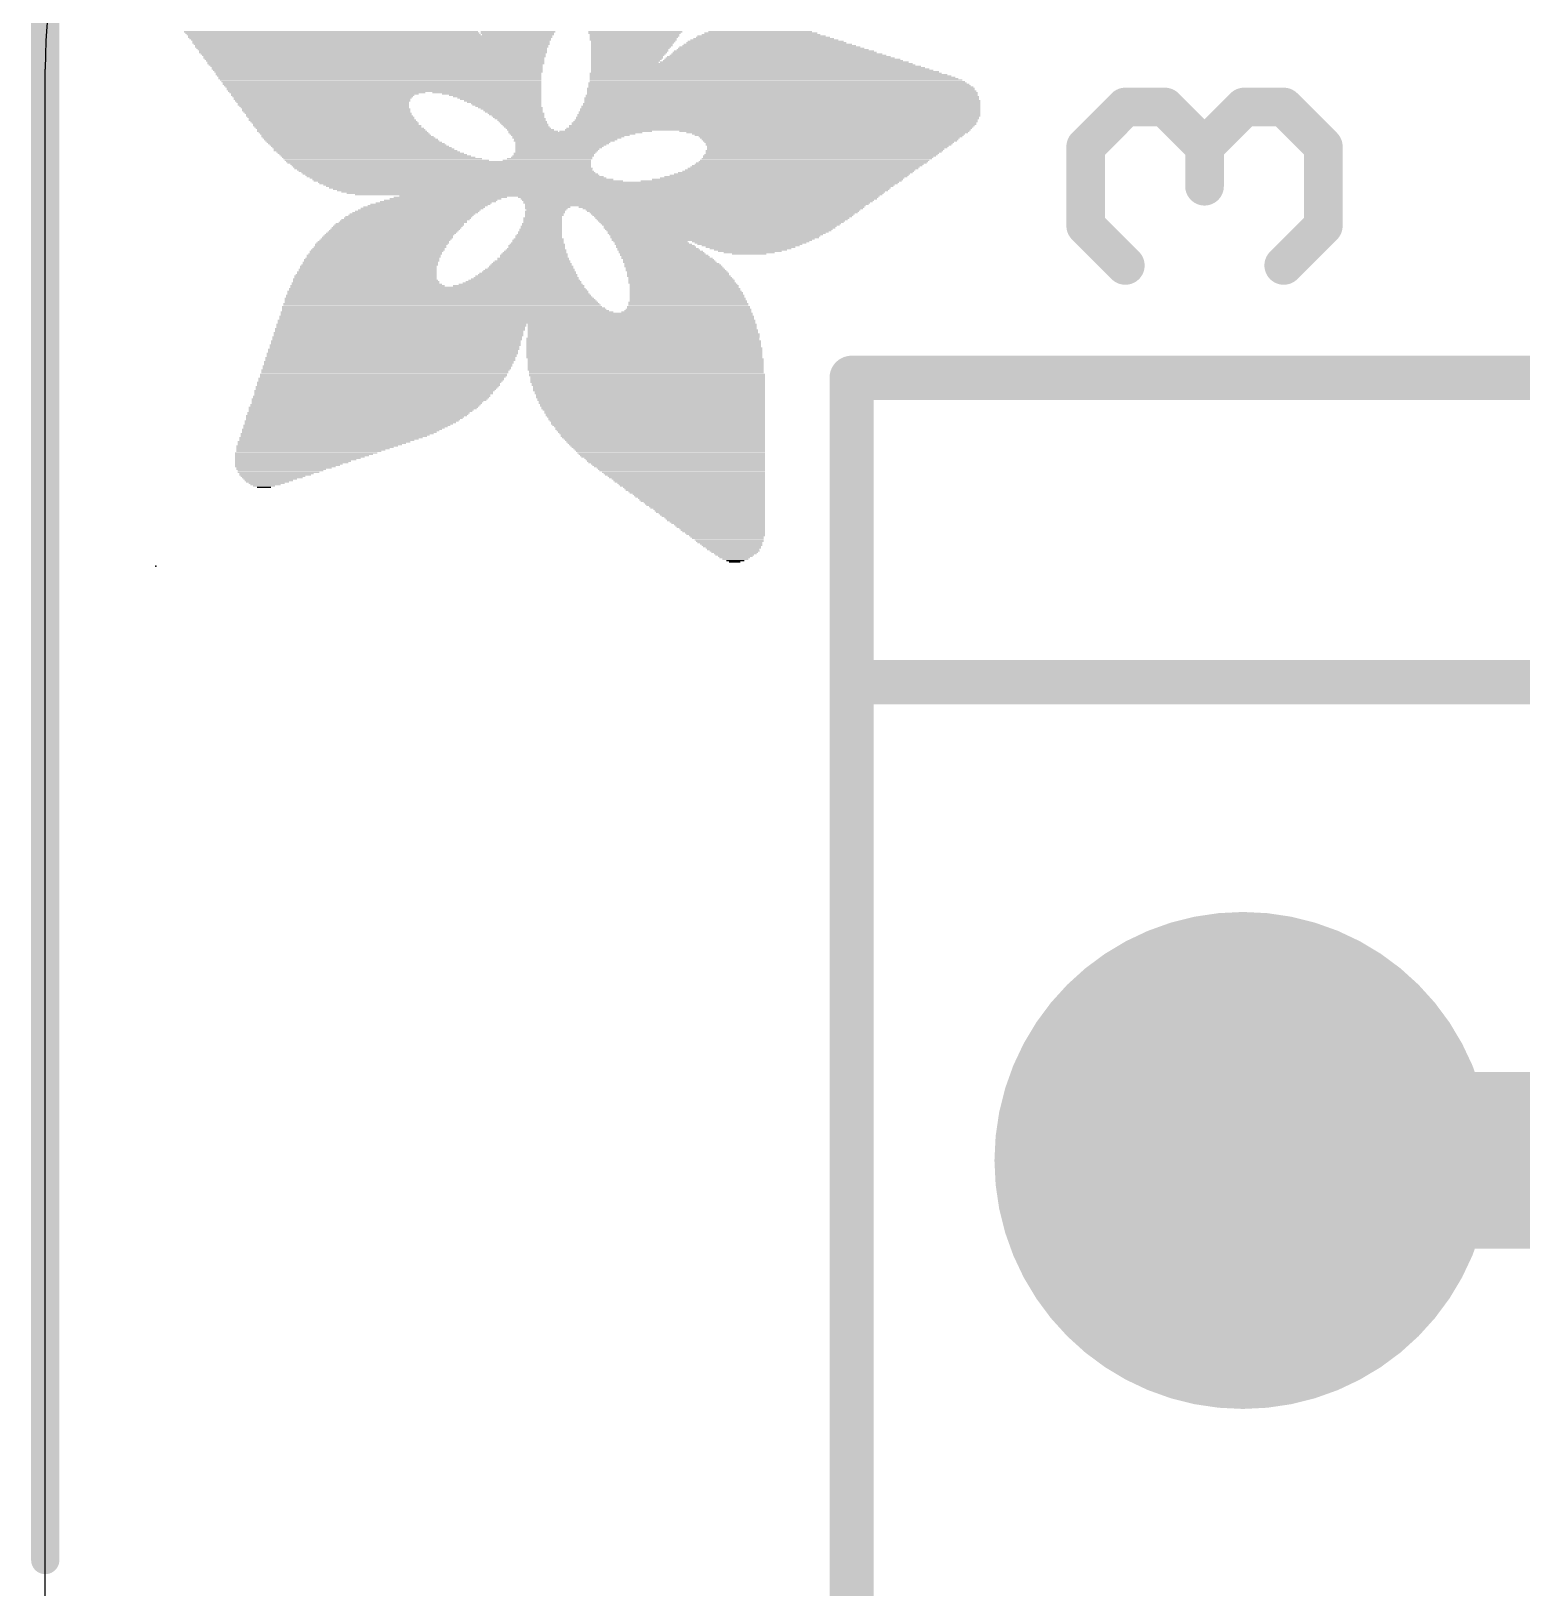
# Model space of a CAD drawing. Extents: x -40.9 to 40.6, y -25.5 to 30.2.
# Drawn here: x -31.82 to -24.96, y 15.87 to 23.03 of the extents above; entities that cross this region are included whole.
import ezdxf

# ---------------------------------------------------------------- set-up
doc = ezdxf.new("R2010")
doc.units = 0
for name, color, linetype in [('1', 12, 'CONTINUOUS'), ('17', 110, 'CONTINUOUS'), ('20', 53, 'CONTINUOUS'), ('21', 40, 'CONTINUOUS'), ('23', 53, 'CONTINUOUS'), ('29', 253, 'CONTINUOUS'), ('30', 253, 'CONTINUOUS'), ('47', 253, 'CONTINUOUS')]:
    doc.layers.add(name, color=color, linetype=linetype)

# ---------------------------------------------------------------- blocks, each defined once
blk = doc.blocks.new('RECT')
blk.add_solid([(-0.5, -0.5), (0.5, -0.5), (-0.5, 0.5), (0.5, 0.5)])
blk = doc.blocks.new('ROUNDP')
at = {"const_width": 0.5}
blk.add_lwpolyline([(0, -0.25, 1), (0, 0.25, 1), (0, -0.25)], format="xyb", dxfattribs=at)

msp = doc.modelspace()

# ---------------------------------------------------------------- linework, layer by layer
at = {"layer": '1', "const_width": 0.8128}
msp.add_lwpolyline([(-26.24, 17.84), (-22.74, 17.84)], dxfattribs=at)
at = {"layer": '1', "const_width": 0.4064}
msp.add_lwpolyline([(-26.24, 18.0432, 1), (-26.24, 17.6368)], format="xyb", dxfattribs=at)
at = {"layer": '20'}
msp.add_line((-31.75, -22.86), (-31.75, 22.86), dxfattribs=at)
msp.add_arc((-29.21, 22.86), 2.54, 90, 180, dxfattribs=at)
at = {"layer": '21'}
for points, const_width in [([(-26.963, 22.5034), (-26.7808, 22.6856)], 0.1778), ([(-26.7808, 22.6856), (-26.5987, 22.6856)], 0.1778), ([(-26.5987, 22.6856), (-26.4165, 22.5034)], 0.1778), ([(-26.4165, 22.5034), (-26.2343, 22.6856)], 0.1778), ([(-26.2343, 22.6856), (-26.0521, 22.6856)], 0.1778), ([(-26.0521, 22.6856), (-25.8699, 22.5034)], 0.1778), ([(-26.963, 22.139), (-26.963, 22.5034)], 0.1778), ([(-26.4165, 22.5034), (-26.4165, 22.3212)], 0.1778), ([(-25.8699, 22.5034), (-25.8699, 22.139)], 0.1778), ([(-26.7808, 21.9568), (-26.963, 22.139)], 0.1778), ([(-25.8699, 22.139), (-26.0521, 21.9568)], 0.1778), ([(-21.04, 21.44), (-28.04, 21.44)], 0.2032), ([(-28.04, 21.44), (-28.04, 20.04)], 0.2032), ([(-28.04, 20.04), (-28.04, 14.44)], 0.2032), ([(-21.04, 20.04), (-28.04, 20.04)], 0.2032)]:
    msp.add_lwpolyline(points, dxfattribs=dict(at, const_width=const_width))
for points, const_width in [([(-26.7808, 22.73, 1), (-26.7808, 22.6411)], 0.0889), ([(-26.7494, 22.6541, 1), (-26.8123, 22.717)], 0.0889), ([(-26.5672, 22.717, 1), (-26.6301, 22.6541)], 0.0889), ([(-26.5987, 22.6411, 1), (-26.5987, 22.73)], 0.0889), ([(-26.2343, 22.73, 1), (-26.2343, 22.6411)], 0.0889), ([(-26.2028, 22.6541, 1), (-26.2657, 22.717)], 0.0889), ([(-26.0207, 22.717, 1), (-26.0835, 22.6541)], 0.0889), ([(-26.0521, 22.6411, 1), (-26.0521, 22.73)], 0.0889), ([(-26.9186, 22.5034, 1), (-27.0075, 22.5034)], 0.0889), ([(-26.9945, 22.5348, 1), (-26.9316, 22.4719)], 0.0889), ([(-26.4479, 22.5348, 1), (-26.385, 22.4719)], 0.0889), ([(-26.372, 22.5034, 1), (-26.4609, 22.5034)], 0.0889), ([(-26.4479, 22.4719, 1), (-26.385, 22.5348)], 0.0889), ([(-25.8255, 22.5034, 1), (-25.9144, 22.5034)], 0.0889), ([(-25.9013, 22.4719, 1), (-25.8385, 22.5348)], 0.0889), ([(-26.4609, 22.3212, 1), (-26.372, 22.3212)], 0.0889), ([(-26.9316, 22.1704, 1), (-26.9945, 22.1076)], 0.0889), ([(-25.8385, 22.1076, 1), (-25.9013, 22.1704)], 0.0889), ([(-27.0075, 22.139, 1), (-26.9186, 22.139)], 0.0889), ([(-25.9144, 22.139, 1), (-25.8255, 22.139)], 0.0889), ([(-26.8123, 21.9254, 1), (-26.7494, 21.9882)], 0.0889), ([(-26.0835, 21.9882, 1), (-26.0207, 21.9254)], 0.0889), ([(-28.04, 21.4908, 1), (-28.04, 21.3892)], 0.1016), ([(-27.9892, 21.44, 1), (-28.0908, 21.44)], 0.1016), ([(-27.9892, 20.04, 1), (-28.0908, 20.04)], 0.1016), ([(-28.04, 20.0908, 1), (-28.04, 19.9892)], 0.1016), ([(-28.0908, 20.04, 1), (-27.9892, 20.04)], 0.1016)]:
    msp.add_lwpolyline(points, format="xyb", dxfattribs=dict(at, const_width=const_width))
at = {"layer": '23'}
msp.add_point((-31.242, 20.574), dxfattribs=at)
at = {"layer": '47', "const_width": 0.13}
msp.add_lwpolyline([(-31.75, 16.002), (-31.75, 30.144)], dxfattribs=at)
at = {"layer": '47', "const_width": 0.065}
msp.add_lwpolyline([(-31.7825, 16.002, 1), (-31.7175, 16.002)], format="xyb", dxfattribs=at)

# ---------------------------------------------------------------- block references
at = {"layer": '17', "xscale": 2.1844, "yscale": 2.1844, "rotation": 180}
msp.add_blockref('ROUNDP', (-26.24, 17.84), dxfattribs=at)
msp.add_blockref('ROUNDP', (-26.24, 17.84), dxfattribs=at)
at = {"layer": '21'}
for p, xscale, yscale in [((-30.4356, 23.0314), 1.3525, 0.0063), ((-30.4292, 23.0251), 1.3526, 0.0064), ((-30.4229, 23.0188), 1.3525, 0.0063), ((-30.2546, 23.0124), 1.6764, 0.0064), ((-30.2546, 23.0061), 1.6764, 0.0063), ((-30.2546, 22.9997), 1.6637, 0.0064), ((-30.2514, 22.9933), 1.6574, 0.0063), ((-30.2514, 22.987), 1.6446, 0.0064), ((-29.5752, 23.0314), 0.3429, 0.0063), ((-29.5783, 23.0251), 0.3366, 0.0064), ((-29.5751, 23.0188), 0.3302, 0.0063), ((-29.0354, 23.0314), 0.4318, 0.0063), ((-29.0386, 23.0251), 0.4255, 0.0064), ((-29.0386, 23.0188), 0.4127, 0.0063), ((-29.0386, 23.0124), 0.4127, 0.0064), ((-29.0417, 23.0061), 0.4064, 0.0063), ((-29.0449, 22.9997), 0.4, 0.0064), ((-29.0449, 22.9933), 0.4, 0.0063), ((-29.0449, 22.987), 0.3874, 0.0064), ((-28.4353, 22.987), 0.7176, 0.0064), ((-28.4417, 22.9933), 0.6795, 0.0063), ((-28.4449, 22.9997), 0.6477, 0.0064), ((-28.448, 23.0061), 0.616, 0.0063), ((-28.4544, 23.0124), 0.5905, 0.0064), ((-28.4576, 23.0188), 0.5461, 0.0063), ((-28.4576, 23.0251), 0.5207, 0.0064), ((-28.4607, 23.0314), 0.4762, 0.0063), ((-30.2514, 22.9807), 1.6446, 0.0063), ((-30.2483, 22.9743), 1.6383, 0.0064), ((-30.2482, 22.968), 1.6256, 0.0063), ((-30.2482, 22.9616), 1.6256, 0.0064), ((-30.2483, 22.9552), 1.6129, 0.0063), ((-30.2451, 22.9489), 1.6065, 0.0064), ((-30.2419, 22.9426), 1.6002, 0.0063), ((-30.2419, 22.9362), 1.6002, 0.0064), ((-30.2419, 22.9299), 1.5875, 0.0063), ((-30.2387, 22.9235), 1.5812, 0.0064), ((-30.2355, 22.9171), 1.5748, 0.0063), ((-30.2387, 22.9108), 1.5684, 0.0064), ((-29.0481, 22.9807), 0.381, 0.0063), ((-29.0513, 22.9743), 0.3747, 0.0064), ((-29.0513, 22.968), 0.3747, 0.0063), ((-29.0545, 22.9616), 0.3683, 0.0064), ((-29.0576, 22.9552), 0.362, 0.0063), ((-29.0608, 22.9489), 0.3556, 0.0064), ((-29.0608, 22.9426), 0.3556, 0.0063), ((-29.064, 22.9362), 0.3493, 0.0064), ((-29.0672, 22.9299), 0.3429, 0.0063), ((-29.0703, 22.9235), 0.3366, 0.0064), ((-29.0735, 22.9171), 0.3302, 0.0063), ((-29.0735, 22.9108), 0.3302, 0.0064), ((-28.3687, 22.9108), 1.0541, 0.0064), ((-28.375, 22.9171), 1.0287, 0.0063), ((-28.3782, 22.9235), 0.9969, 0.0064), ((-28.3845, 22.9299), 0.9716, 0.0063), ((-28.394, 22.9362), 0.9398, 0.0064), ((-28.3972, 22.9426), 0.9208, 0.0063), ((-28.4036, 22.9489), 0.8827, 0.0064), ((-28.4099, 22.9552), 0.8572, 0.0063), ((-28.4163, 22.9616), 0.8319, 0.0064), ((-28.4195, 22.968), 0.8001, 0.0063), ((-28.4258, 22.9743), 0.7747, 0.0064), ((-28.4321, 22.9807), 0.7366, 0.0063), ((-30.2355, 22.9045), 1.5621, 0.0063), ((-30.2324, 22.8981), 1.5557, 0.0064), ((-30.2292, 22.8918), 1.5494, 0.0063), ((-30.2292, 22.8854), 1.5494, 0.0064), ((-30.2292, 22.879), 1.5367, 0.0063), ((-30.226, 22.8727), 1.5304, 0.0064), ((-30.2228, 22.8664), 1.524, 0.0063), ((-30.2228, 22.86), 1.524, 0.0064), ((-30.2197, 22.8537), 1.5177, 0.0063), ((-30.2165, 22.8473), 1.5113, 0.0064), ((-30.2165, 22.8409), 1.4986, 0.0063), ((-28.4353, 22.8409), 1.6192, 0.0063), ((-28.4703, 22.8664), 1.5367, 0.0063), ((-29.0767, 22.9045), 0.3239, 0.0063), ((-29.0799, 22.8981), 0.3175, 0.0064), ((-29.083, 22.8918), 0.3112, 0.0063), ((-28.4988, 22.8854), 1.4796, 0.0064), ((-28.4925, 22.879), 1.4923, 0.0063), ((-28.4798, 22.8727), 1.5177, 0.0064), ((-28.4607, 22.86), 1.5558, 0.0064), ((-28.4512, 22.8537), 1.5748, 0.0063), ((-28.4385, 22.8473), 1.6002, 0.0064), ((-28.3496, 22.8918), 1.143, 0.0063), ((-28.3559, 22.8981), 1.1049, 0.0064), ((-28.3591, 22.9045), 1.0858, 0.0063), ((-30.2165, 22.8346), 1.4986, 0.0064), ((-30.2133, 22.8283), 1.4922, 0.0063), ((-30.2102, 22.8219), 1.4859, 0.0064), ((-30.2102, 22.8156), 1.4859, 0.0063), ((-30.207, 22.8092), 1.4795, 0.0064), ((-30.2038, 22.8028), 1.4732, 0.0063), ((-30.2006, 22.7965), 1.4668, 0.0064), ((-30.2006, 22.7902), 1.4668, 0.0063), ((-30.1974, 22.7838), 1.4605, 0.0064), ((-30.1943, 22.7775), 1.4541, 0.0063), ((-30.1911, 22.7711), 1.4478, 0.0064), ((-28.3655, 22.7711), 1.7843, 0.0064), ((-28.3655, 22.7775), 1.7717, 0.0063), ((-28.3814, 22.7965), 1.7399, 0.0064), ((-28.375, 22.7902), 1.7526, 0.0063), ((-28.3718, 22.7838), 1.759, 0.0064), ((-28.4226, 22.8346), 1.6446, 0.0064), ((-28.4131, 22.8283), 1.6637, 0.0063), ((-28.4036, 22.8219), 1.6827, 0.0064), ((-28.3972, 22.8156), 1.6954, 0.0063), ((-28.3877, 22.8092), 1.7145, 0.0064), ((-28.3813, 22.8028), 1.7272, 0.0063), ((-30.1911, 22.7647), 1.4478, 0.0063), ((-30.1879, 22.7584), 1.4414, 0.0064), ((-30.4515, 22.7521), 0.9017, 0.0063), ((-30.4641, 22.7457), 0.8636, 0.0064), ((-30.4737, 22.7394), 0.8445, 0.0063), ((-30.4737, 22.733), 0.8319, 0.0064), ((-30.4737, 22.7266), 0.8191, 0.0063), ((-30.4768, 22.7203), 0.8128, 0.0064), ((-30.4737, 22.714), 0.8065, 0.0063), ((-30.4737, 22.7076), 0.7937, 0.0064), ((-30.4705, 22.7013), 0.7874, 0.0063), ((-29.718, 22.7521), 0.5016, 0.0063), ((-29.6958, 22.7457), 0.4572, 0.0064), ((-29.6799, 22.7394), 0.4254, 0.0063), ((-29.6704, 22.733), 0.4064, 0.0064), ((-29.6608, 22.7266), 0.3873, 0.0063), ((-29.6545, 22.7203), 0.3746, 0.0064), ((-29.645, 22.714), 0.3556, 0.0063), ((-29.6387, 22.7076), 0.3429, 0.0064), ((-29.6291, 22.7013), 0.3238, 0.0063), ((-28.3623, 22.7013), 1.8288, 0.0063), ((-28.3623, 22.7266), 1.8161, 0.0063), ((-28.3623, 22.7203), 1.8161, 0.0064), ((-28.3591, 22.714), 1.8224, 0.0063), ((-28.3591, 22.7076), 1.8224, 0.0064), ((-28.3623, 22.7394), 1.8034, 0.0063), ((-28.3591, 22.733), 1.8098, 0.0064), ((-28.3655, 22.7647), 1.7843, 0.0063), ((-28.3623, 22.7584), 1.7907, 0.0064), ((-28.3591, 22.7521), 1.797, 0.0063), ((-28.3591, 22.7457), 1.797, 0.0064), ((-30.4705, 22.6949), 0.7874, 0.0064), ((-30.4673, 22.6885), 0.781, 0.0063), ((-30.4642, 22.6822), 0.7747, 0.0064), ((-30.4578, 22.6759), 0.7747, 0.0063), ((-30.4578, 22.6695), 0.7747, 0.0064), ((-30.4546, 22.6632), 0.7684, 0.0063), ((-30.4483, 22.6568), 0.7683, 0.0064), ((-30.4451, 22.6505), 0.762, 0.0063), ((-30.4419, 22.6441), 0.7684, 0.0064), ((-30.4356, 22.6378), 0.7683, 0.0063), ((-30.4324, 22.6314), 0.762, 0.0064), ((-30.4292, 22.6251), 0.7684, 0.0063), ((-29.626, 22.6949), 0.3175, 0.0064), ((-29.6196, 22.6885), 0.3048, 0.0063), ((-29.6101, 22.6822), 0.2985, 0.0064), ((-29.6037, 22.6759), 0.2858, 0.0063), ((-29.5974, 22.6695), 0.2731, 0.0064), ((-29.5942, 22.6632), 0.2667, 0.0063), ((-29.5846, 22.6568), 0.2603, 0.0064), ((-29.5815, 22.6505), 0.254, 0.0063), ((-29.5752, 22.6441), 0.2413, 0.0064), ((-29.572, 22.6378), 0.2349, 0.0063), ((-29.5656, 22.6314), 0.235, 0.0064), ((-29.5593, 22.6251), 0.2223, 0.0063), ((-28.3877, 22.6251), 1.8542, 0.0063), ((-28.3813, 22.6378), 1.8542, 0.0063), ((-28.3813, 22.6314), 1.8542, 0.0064), ((-28.375, 22.6505), 1.8542, 0.0063), ((-28.375, 22.6441), 1.8542, 0.0064), ((-28.3718, 22.6632), 1.8478, 0.0063), ((-28.3718, 22.6568), 1.8478, 0.0064), ((-28.3687, 22.6759), 1.8415, 0.0063), ((-28.3687, 22.6695), 1.8415, 0.0064), ((-28.3655, 22.6885), 1.8351, 0.0063), ((-28.3655, 22.6822), 1.8351, 0.0064), ((-28.3623, 22.6949), 1.8288, 0.0064), ((-30.4229, 22.6187), 0.7683, 0.0064), ((-30.4165, 22.6124), 0.7684, 0.0063), ((-30.407, 22.5997), 0.7747, 0.0063), ((-30.4133, 22.606), 0.762, 0.0064), ((-30.4038, 22.5933), 0.7684, 0.0064), ((-30.3943, 22.587), 0.7747, 0.0063), ((-30.388, 22.5806), 0.7747, 0.0064), ((-30.3848, 22.5743), 0.7811, 0.0063), ((-30.3784, 22.5679), 0.781, 0.0064), ((-30.3721, 22.5616), 0.7811, 0.0063), ((-30.3657, 22.5552), 0.781, 0.0064), ((-29.5529, 22.6187), 0.2222, 0.0064), ((-29.5498, 22.6124), 0.2159, 0.0063), ((-29.5434, 22.606), 0.2159, 0.0064), ((-29.5402, 22.5997), 0.2096, 0.0063), ((-29.5339, 22.5933), 0.2095, 0.0064), ((-29.5275, 22.587), 0.2096, 0.0063), ((-29.518, 22.5806), 0.2159, 0.0064), ((-29.5053, 22.5743), 0.2286, 0.0063), ((-29.3116, 22.5679), 0.616, 0.0064), ((-29.3243, 22.5616), 0.5778, 0.0063), ((-29.3339, 22.5552), 0.5461, 0.0064), ((-29.1719, 22.5743), 0.4254, 0.0063), ((-28.4258, 22.5806), 1.8669, 0.0064), ((-28.4195, 22.587), 1.8669, 0.0063), ((-28.4068, 22.5997), 1.8669, 0.0063), ((-28.4099, 22.5933), 1.8606, 0.0064), ((-28.3972, 22.6124), 1.8606, 0.0063), ((-28.3972, 22.606), 1.8606, 0.0064), ((-28.3909, 22.6187), 1.8605, 0.0064), ((-28.1654, 22.5743), 1.3335, 0.0063), ((-28.1527, 22.5679), 1.2954, 0.0064), ((-28.1464, 22.5616), 1.2573, 0.0063), ((-28.1432, 22.5552), 1.2382, 0.0064), ((-30.3594, 22.5489), 0.7937, 0.0063), ((-30.353, 22.5425), 0.7938, 0.0064), ((-30.3435, 22.5362), 0.8001, 0.0063), ((-30.3372, 22.5298), 0.8001, 0.0064), ((-30.3276, 22.5235), 0.8064, 0.0063), ((-30.3181, 22.5171), 0.8128, 0.0064), ((-30.3117, 22.5108), 0.8128, 0.0063), ((-30.3022, 22.5044), 0.8192, 0.0064), ((-30.2927, 22.4981), 0.8255, 0.0063), ((-30.2832, 22.4917), 0.8319, 0.0064), ((-30.2768, 22.4854), 0.8446, 0.0063), ((-29.3434, 22.5489), 0.5143, 0.0063), ((-29.3497, 22.5425), 0.5016, 0.0064), ((-29.356, 22.5362), 0.4763, 0.0063), ((-29.3624, 22.5298), 0.4636, 0.0064), ((-29.3688, 22.5235), 0.4381, 0.0063), ((-29.3719, 22.5171), 0.4318, 0.0064), ((-29.3783, 22.5108), 0.4191, 0.0063), ((-29.3846, 22.5044), 0.4064, 0.0064), ((-29.3878, 22.4981), 0.4, 0.0063), ((-29.3941, 22.4917), 0.3873, 0.0064), ((-29.3973, 22.4854), 0.381, 0.0063), ((-28.1369, 22.5489), 1.2129, 0.0063), ((-28.14, 22.5425), 1.1938, 0.0064), ((-28.1401, 22.5362), 1.1811, 0.0063), ((-28.14, 22.5298), 1.1684, 0.0064), ((-28.1432, 22.5235), 1.1494, 0.0063), ((-28.1432, 22.5171), 1.1366, 0.0064), ((-28.1464, 22.5108), 1.1303, 0.0063), ((-28.1654, 22.4854), 1.0922, 0.0063), ((-28.1496, 22.5044), 1.1113, 0.0064), ((-28.1528, 22.4981), 1.1049, 0.0063), ((-28.1591, 22.4917), 1.0922, 0.0064), ((-30.2641, 22.479), 0.8446, 0.0064), ((-30.2514, 22.4727), 0.8572, 0.0063), ((-30.2419, 22.4663), 0.8636, 0.0064), ((-30.2292, 22.46), 0.8763, 0.0063), ((-30.2165, 22.4536), 0.889, 0.0064), ((-30.1974, 22.4473), 0.9144, 0.0063), ((-30.1784, 22.4409), 0.9398, 0.0064), ((-29.9403, 22.4346), 1.4033, 0.0063), ((-29.9371, 22.4282), 1.397, 0.0064), ((-29.9307, 22.4219), 1.3843, 0.0063), ((-29.9276, 22.4155), 1.3779, 0.0064), ((-29.4418, 22.4409), 0.4064, 0.0064), ((-29.4291, 22.4473), 0.3937, 0.0063), ((-29.4196, 22.4536), 0.3747, 0.0064), ((-29.4132, 22.46), 0.3746, 0.0063), ((-29.4069, 22.4727), 0.3747, 0.0063), ((-29.4101, 22.4663), 0.3683, 0.0064), ((-29.4005, 22.479), 0.3746, 0.0064), ((-28.2448, 22.4155), 1.0604, 0.0064), ((-28.2353, 22.4219), 1.0541, 0.0063), ((-28.2258, 22.4282), 1.0605, 0.0064), ((-28.2163, 22.4346), 1.0541, 0.0063), ((-28.2099, 22.4409), 1.0541, 0.0064), ((-28.2004, 22.4473), 1.0605, 0.0063), ((-28.1877, 22.46), 1.0731, 0.0063), ((-28.194, 22.4536), 1.0604, 0.0064), ((-28.1813, 22.4663), 1.0732, 0.0064), ((-28.1686, 22.479), 1.0858, 0.0064), ((-28.175, 22.4727), 1.0731, 0.0063), ((-29.9244, 22.4092), 1.3716, 0.0063), ((-29.918, 22.4028), 1.3716, 0.0064), ((-29.9117, 22.3965), 1.3589, 0.0063), ((-29.9054, 22.3901), 1.3589, 0.0064), ((-29.8958, 22.3838), 1.3526, 0.0063), ((-29.8863, 22.3774), 1.3589, 0.0064), ((-29.8768, 22.3711), 1.3525, 0.0063), ((-29.8641, 22.3647), 1.3653, 0.0064), ((-29.8514, 22.3584), 1.3653, 0.0063), ((-29.8292, 22.352), 1.3843, 0.0064), ((-29.8037, 22.3457), 1.4224, 0.0063), ((-29.1592, 22.3393), 2.6734, 0.0064), ((-28.4099, 22.3457), 1.2002, 0.0063), ((-28.3814, 22.352), 1.1557, 0.0064), ((-28.3591, 22.3584), 1.124, 0.0063), ((-28.3432, 22.3647), 1.1176, 0.0064), ((-28.3274, 22.3711), 1.0985, 0.0063), ((-28.3147, 22.3774), 1.0859, 0.0064), ((-28.2988, 22.3838), 1.0795, 0.0063), ((-28.2861, 22.3901), 1.0668, 0.0064), ((-28.2766, 22.3965), 1.0605, 0.0063), ((-28.2639, 22.4028), 1.0605, 0.0064), ((-28.2544, 22.4092), 1.0541, 0.0063), ((-29.1592, 22.333), 2.6606, 0.0063), ((-29.1561, 22.3266), 2.6289, 0.0064), ((-29.1529, 22.3203), 2.6099, 0.0063), ((-29.1529, 22.3139), 2.5845, 0.0064), ((-29.1465, 22.3076), 2.559, 0.0063), ((-29.1402, 22.3012), 2.5337, 0.0064), ((-29.137, 22.2949), 2.5019, 0.0063), ((-29.1275, 22.2885), 2.4701, 0.0064), ((-29.1116, 22.2822), 2.4257, 0.0063), ((-29.8863, 22.2695), 0.5207, 0.0063), ((-29.0163, 22.2758), 2.2098, 0.0064), ((-28.7465, 22.2695), 1.6573, 0.0063), ((-30.0482, 22.1996), 0.5778, 0.0064), ((-30.0387, 22.206), 0.5715, 0.0063), ((-30.0292, 22.2123), 0.5651, 0.0064), ((-30.0165, 22.2187), 0.5651, 0.0063), ((-30.0069, 22.225), 0.5588, 0.0064), ((-29.9911, 22.2314), 0.5525, 0.0063), ((-29.9784, 22.2377), 0.5525, 0.0064), ((-29.9625, 22.2441), 0.5334, 0.0063), ((-29.9434, 22.2504), 0.5334, 0.0064), ((-29.9307, 22.2568), 0.5207, 0.0063), ((-29.9085, 22.2631), 0.5144, 0.0064), ((-28.7432, 22.2631), 1.6383, 0.0064), ((-28.7465, 22.2568), 1.6193, 0.0063), ((-28.7465, 22.2504), 1.6065, 0.0064), ((-28.7528, 22.2441), 1.5938, 0.0063), ((-28.7528, 22.2377), 1.5812, 0.0064), ((-28.7592, 22.2314), 1.5685, 0.0063), ((-29.4386, 22.225), 0.2096, 0.0064), ((-29.445, 22.2187), 0.1969, 0.0063), ((-29.4513, 22.206), 0.1842, 0.0063), ((-29.4513, 22.1996), 0.1842, 0.0064), ((-29.445, 22.2123), 0.1841, 0.0064), ((-28.6385, 22.225), 1.3144, 0.0064), ((-28.6322, 22.2187), 1.2891, 0.0063), ((-28.6322, 22.2123), 1.2637, 0.0064), ((-28.6322, 22.206), 1.2509, 0.0063), ((-28.6289, 22.1996), 1.2319, 0.0064), ((-30.1403, 22.1234), 0.5969, 0.0064), ((-30.134, 22.1298), 0.5969, 0.0063), ((-30.1276, 22.1361), 0.5969, 0.0064), ((-30.1212, 22.1425), 0.5969, 0.0063), ((-30.1181, 22.1488), 0.5905, 0.0064), ((-30.1054, 22.1552), 0.5905, 0.0063), ((-30.1022, 22.1615), 0.5842, 0.0064), ((-30.0927, 22.1679), 0.5905, 0.0063), ((-30.0831, 22.1742), 0.5842, 0.0064), ((-30.0768, 22.1806), 0.5842, 0.0063), ((-30.0673, 22.1869), 0.5779, 0.0064), ((-30.0609, 22.1933), 0.5778, 0.0063), ((-29.4703, 22.1234), 0.1969, 0.0064), ((-29.4672, 22.1361), 0.1905, 0.0064), ((-29.4672, 22.1298), 0.1905, 0.0063), ((-29.464, 22.1488), 0.1842, 0.0064), ((-29.464, 22.1425), 0.1842, 0.0063), ((-29.4608, 22.1742), 0.1778, 0.0064), ((-29.4608, 22.1679), 0.1778, 0.0063), ((-29.4608, 22.1615), 0.1778, 0.0064), ((-29.4608, 22.1552), 0.1778, 0.0063), ((-29.4545, 22.1933), 0.1778, 0.0063), ((-29.4545, 22.1869), 0.1778, 0.0064), ((-29.4577, 22.1806), 0.1715, 0.0063), ((-28.6322, 22.1933), 1.2129, 0.0063), ((-28.6322, 22.1869), 1.2001, 0.0064), ((-28.6322, 22.1806), 1.1875, 0.0063), ((-28.6353, 22.1742), 1.1684, 0.0064), ((-28.6354, 22.1679), 1.1557, 0.0063), ((-28.6385, 22.1615), 1.1366, 0.0064), ((-28.6385, 22.1552), 1.124, 0.0063), ((-28.6417, 22.1488), 1.1049, 0.0064), ((-28.6417, 22.1425), 1.0922, 0.0063), ((-28.6449, 22.1361), 1.0731, 0.0064), ((-28.648, 22.1298), 1.0668, 0.0063), ((-28.6512, 22.1234), 1.0478, 0.0064), ((-30.2038, 22.0536), 0.6096, 0.0063), ((-30.1974, 22.0599), 0.6096, 0.0064), ((-30.1943, 22.0663), 0.6033, 0.0063), ((-30.1879, 22.0726), 0.6032, 0.0064), ((-30.1816, 22.079), 0.6033, 0.0063), ((-30.1752, 22.0853), 0.6032, 0.0064), ((-30.1721, 22.0917), 0.5969, 0.0063), ((-30.1657, 22.098), 0.5969, 0.0064), ((-30.1593, 22.1044), 0.5969, 0.0063), ((-30.153, 22.1107), 0.5969, 0.0064), ((-30.1467, 22.1171), 0.5969, 0.0063), ((-29.4862, 22.0536), 0.254, 0.0063), ((-29.4863, 22.0599), 0.2413, 0.0064), ((-29.4831, 22.0726), 0.2349, 0.0064), ((-29.4831, 22.0663), 0.2349, 0.0063), ((-29.4799, 22.079), 0.2286, 0.0063), ((-29.4799, 22.0917), 0.2159, 0.0063), ((-29.4799, 22.0853), 0.2159, 0.0064), ((-29.4767, 22.098), 0.2096, 0.0064), ((-29.4735, 22.1107), 0.2032, 0.0064), ((-29.4735, 22.1044), 0.2032, 0.0063), ((-29.4703, 22.1171), 0.1969, 0.0063), ((-28.6512, 22.1171), 1.035, 0.0063), ((-28.6544, 22.1107), 1.016, 0.0064), ((-28.6608, 22.1044), 1.0033, 0.0063), ((-28.6639, 22.098), 0.9842, 0.0064), ((-28.6703, 22.0853), 0.9589, 0.0064), ((-28.6671, 22.0917), 0.9652, 0.0063), ((-28.6766, 22.079), 0.9334, 0.0063), ((-28.683, 22.0726), 0.9207, 0.0064), ((-28.9656, 22.0663), 0.3429, 0.0063), ((-28.9592, 22.0599), 0.3429, 0.0064), ((-28.9528, 22.0536), 0.3556, 0.0063), ((-28.5052, 22.0663), 0.5397, 0.0063), ((-28.5052, 22.0599), 0.5143, 0.0064), ((-28.5083, 22.0536), 0.4826, 0.0063), ((-30.2483, 21.9837), 0.6223, 0.0064), ((-30.2451, 21.9901), 0.6159, 0.0063), ((-30.2387, 22.0028), 0.616, 0.0063), ((-30.2387, 21.9964), 0.616, 0.0064), ((-30.2324, 22.0091), 0.6159, 0.0064), ((-30.226, 22.0218), 0.616, 0.0064), ((-30.2292, 22.0155), 0.6096, 0.0063), ((-30.2197, 22.0282), 0.6159, 0.0063), ((-30.2165, 22.0345), 0.6096, 0.0064), ((-30.2101, 22.0409), 0.6096, 0.0063), ((-30.207, 22.0472), 0.6033, 0.0064), ((-29.5053, 21.9901), 0.3302, 0.0063), ((-29.5053, 21.9837), 0.3302, 0.0064), ((-29.5021, 22.0028), 0.3112, 0.0063), ((-29.5021, 21.9964), 0.3112, 0.0064), ((-29.4989, 22.0091), 0.3048, 0.0064), ((-29.499, 22.0155), 0.2921, 0.0063), ((-29.4958, 22.0218), 0.2857, 0.0064), ((-29.4926, 22.0282), 0.2794, 0.0063), ((-29.4926, 22.0345), 0.2667, 0.0064), ((-29.4894, 22.0472), 0.2604, 0.0064), ((-29.4894, 22.0409), 0.2604, 0.0063), ((-28.9433, 22.0472), 0.362, 0.0064), ((-28.9402, 22.0409), 0.3683, 0.0063), ((-28.9306, 22.0345), 0.3746, 0.0064), ((-28.9274, 22.0282), 0.381, 0.0063), ((-28.9148, 22.0155), 0.3937, 0.0063), ((-28.9179, 22.0218), 0.3874, 0.0064), ((-28.9084, 22.0091), 0.3937, 0.0064), ((-28.902, 22.0028), 0.4064, 0.0063), ((-28.8957, 21.9964), 0.4064, 0.0064), ((-28.8894, 21.9901), 0.4191, 0.0063), ((-28.883, 21.9837), 0.4191, 0.0064), ((-28.5052, 22.0472), 0.4509, 0.0064), ((-28.5052, 22.0409), 0.4127, 0.0063), ((-28.5052, 22.0345), 0.3747, 0.0064), ((-28.5052, 22.0282), 0.3365, 0.0063), ((-28.5084, 22.0218), 0.2921, 0.0064), ((-28.5115, 22.0155), 0.235, 0.0063), ((-28.5115, 22.0091), 0.1588, 0.0064), ((-30.2736, 21.9139), 0.6477, 0.0063), ((-30.2705, 21.9266), 0.6413, 0.0063), ((-30.2705, 21.9202), 0.6413, 0.0064), ((-30.2673, 21.9393), 0.635, 0.0063), ((-30.2673, 21.9329), 0.635, 0.0064), ((-30.2641, 21.952), 0.6286, 0.0063), ((-30.2641, 21.9456), 0.6286, 0.0064), ((-30.2578, 21.9583), 0.6287, 0.0064), ((-30.2546, 21.971), 0.6223, 0.0064), ((-30.2546, 21.9647), 0.6223, 0.0063), ((-30.2483, 21.9774), 0.6223, 0.0063), ((-29.5307, 21.9139), 0.4572, 0.0063), ((-29.5307, 21.9202), 0.4445, 0.0064), ((-29.5243, 21.9266), 0.4318, 0.0063), ((-29.5244, 21.9329), 0.4191, 0.0064), ((-29.5212, 21.9393), 0.4127, 0.0063), ((-29.518, 21.9456), 0.3937, 0.0064), ((-29.5148, 21.952), 0.3874, 0.0063), ((-29.5148, 21.9583), 0.3746, 0.0064), ((-29.5117, 21.9647), 0.3683, 0.0063), ((-29.5116, 21.971), 0.3556, 0.0064), ((-29.5084, 21.9774), 0.3493, 0.0063), ((-28.8798, 21.9774), 0.4254, 0.0063), ((-28.8766, 21.971), 0.4318, 0.0064), ((-28.8671, 21.9647), 0.4382, 0.0063), ((-28.864, 21.9583), 0.4445, 0.0064), ((-28.8608, 21.952), 0.4509, 0.0063), ((-28.8481, 21.9329), 0.4635, 0.0064), ((-28.8544, 21.9456), 0.4508, 0.0064), ((-28.8512, 21.9393), 0.4572, 0.0063), ((-28.8386, 21.9202), 0.4699, 0.0064), ((-28.8386, 21.9139), 0.4699, 0.0063), ((-28.8417, 21.9266), 0.4636, 0.0063), ((-29.9435, 21.8377), 1.3843, 0.0063), ((-29.9466, 21.8504), 1.3652, 0.0063), ((-29.9434, 21.844), 1.3716, 0.0064), ((-30.2673, 21.8631), 0.7112, 0.0063), ((-29.9466, 21.8567), 1.3526, 0.0064), ((-30.2705, 21.8694), 0.6921, 0.0064), ((-30.2768, 21.8758), 0.6794, 0.0063), ((-30.28, 21.8948), 0.6604, 0.0064), ((-30.2768, 21.8885), 0.6668, 0.0063), ((-30.2736, 21.8821), 0.6731, 0.0064), ((-30.2768, 21.9075), 0.654, 0.0064), ((-30.2768, 21.9012), 0.654, 0.0063), ((-29.572, 21.8631), 0.6033, 0.0063), ((-29.5625, 21.8694), 0.5715, 0.0064), ((-29.5561, 21.8758), 0.5461, 0.0063), ((-29.5497, 21.8821), 0.5334, 0.0064), ((-29.5465, 21.8885), 0.5143, 0.0063), ((-29.5434, 21.8948), 0.4953, 0.0064), ((-29.537, 21.9012), 0.4826, 0.0063), ((-29.5371, 21.9075), 0.4699, 0.0064), ((-28.8354, 21.9075), 0.4763, 0.0064), ((-28.8227, 21.8885), 0.4889, 0.0063), ((-28.8227, 21.8821), 0.4889, 0.0064), ((-28.829, 21.9012), 0.4762, 0.0063), ((-28.8258, 21.8948), 0.4826, 0.0064), ((-28.8194, 21.8758), 0.4953, 0.0063), ((-28.8132, 21.8694), 0.4953, 0.0064), ((-28.81, 21.8631), 0.5017, 0.0063), ((-28.81, 21.8567), 0.5017, 0.0064), ((-28.8068, 21.8504), 0.508, 0.0063), ((-28.8068, 21.844), 0.508, 0.0064), ((-28.8036, 21.8377), 0.5144, 0.0063), ((-29.9244, 21.7678), 1.4732, 0.0064), ((-29.9276, 21.7805), 1.4541, 0.0064), ((-29.9244, 21.7742), 1.4605, 0.0063), ((-29.9276, 21.7869), 1.4415, 0.0063), ((-29.9371, 21.8059), 1.4224, 0.0064), ((-29.9339, 21.7995), 1.4288, 0.0063), ((-29.9307, 21.7932), 1.4351, 0.0064), ((-29.9403, 21.8186), 1.4033, 0.0064), ((-29.9371, 21.8123), 1.4097, 0.0063), ((-29.9435, 21.8313), 1.3843, 0.0064), ((-29.9403, 21.825), 1.3907, 0.0063), ((-28.7909, 21.7678), 0.5652, 0.0064), ((-28.7941, 21.7869), 0.5461, 0.0063), ((-28.7909, 21.7805), 0.5524, 0.0064), ((-28.7909, 21.7742), 0.5524, 0.0063), ((-28.8005, 21.8313), 0.5207, 0.0064), ((-28.8005, 21.825), 0.5207, 0.0063), ((-28.7973, 21.8186), 0.5271, 0.0064), ((-28.7973, 21.8123), 0.5271, 0.0063), ((-28.7941, 21.8059), 0.5334, 0.0064), ((-28.7941, 21.7995), 0.5334, 0.0063), ((-28.7909, 21.7932), 0.5398, 0.0064), ((-29.5815, 21.7043), 2.1971, 0.0064), ((-29.5815, 21.698), 2.1971, 0.0063), ((-29.5815, 21.7233), 2.1844, 0.0063), ((-29.5815, 21.717), 2.1844, 0.0064), ((-29.5815, 21.7107), 2.1844, 0.0063), ((-29.9022, 21.7424), 1.5303, 0.0064), ((-29.5815, 21.7361), 2.1717, 0.0063), ((-29.5815, 21.7297), 2.1717, 0.0064), ((-29.9181, 21.7614), 1.4859, 0.0063), ((-29.9149, 21.7551), 1.4923, 0.0064), ((-29.9085, 21.7488), 1.505, 0.0063), ((-28.8005, 21.7424), 0.5969, 0.0064), ((-28.7941, 21.7488), 0.5842, 0.0063), ((-28.7909, 21.7551), 0.5778, 0.0064), ((-28.7909, 21.7614), 0.5652, 0.0063), ((-30.1308, 21.6281), 1.1493, 0.0064), ((-30.1308, 21.6218), 1.1493, 0.0063), ((-30.1244, 21.6471), 1.1494, 0.0063), ((-30.1244, 21.6408), 1.1494, 0.0064), ((-30.1244, 21.6345), 1.1494, 0.0063), ((-30.1181, 21.6662), 1.1493, 0.0064), ((-30.1181, 21.6599), 1.1493, 0.0063), ((-30.1212, 21.6535), 1.143, 0.0064), ((-30.1117, 21.6852), 1.1494, 0.0063), ((-30.1117, 21.6789), 1.1494, 0.0064), ((-30.1149, 21.6726), 1.143, 0.0063), ((-29.5815, 21.6916), 2.1971, 0.0064), ((-29.0005, 21.6218), 1.0731, 0.0063), ((-29.0037, 21.6852), 1.0541, 0.0063), ((-29.0037, 21.6789), 1.0541, 0.0064), ((-29.0037, 21.6726), 1.0541, 0.0063), ((-29.0037, 21.6662), 1.0541, 0.0064), ((-29.0005, 21.6599), 1.0605, 0.0063), ((-29.0005, 21.6535), 1.0605, 0.0064), ((-29.0005, 21.6471), 1.0605, 0.0063), ((-28.9973, 21.6408), 1.0668, 0.0064), ((-28.9973, 21.6345), 1.0668, 0.0063), ((-28.9973, 21.6281), 1.0668, 0.0064), ((-30.153, 21.5519), 1.1557, 0.0064), ((-30.1467, 21.5709), 1.1557, 0.0063), ((-30.1498, 21.5646), 1.1494, 0.0064), ((-30.1498, 21.5583), 1.1494, 0.0063), ((-30.1403, 21.59), 1.1557, 0.0064), ((-30.1435, 21.5837), 1.1493, 0.0063), ((-30.1435, 21.5773), 1.1493, 0.0064), ((-30.1371, 21.609), 1.1494, 0.0063), ((-30.1371, 21.6027), 1.1494, 0.0064), ((-30.1371, 21.5964), 1.1494, 0.0063), ((-30.1308, 21.6154), 1.1493, 0.0064), ((-28.9973, 21.609), 1.0795, 0.0063), ((-28.9973, 21.6027), 1.0795, 0.0064), ((-28.9973, 21.5964), 1.0795, 0.0063), ((-28.9973, 21.59), 1.0795, 0.0064), ((-28.9973, 21.5837), 1.0795, 0.0063), ((-29.0005, 21.6154), 1.0731, 0.0064), ((-28.9941, 21.5773), 1.0858, 0.0064), ((-28.9941, 21.5709), 1.0858, 0.0063), ((-28.9941, 21.5646), 1.0858, 0.0064), ((-28.9941, 21.5583), 1.0858, 0.0063), ((-28.9941, 21.5519), 1.0858, 0.0064), ((-30.1752, 21.4947), 1.1494, 0.0063), ((-30.1784, 21.4884), 1.143, 0.0064), ((-30.1784, 21.4821), 1.143, 0.0063), ((-30.1689, 21.5138), 1.1493, 0.0064), ((-30.1689, 21.5075), 1.1493, 0.0063), ((-30.172, 21.5011), 1.143, 0.0064), ((-30.1625, 21.5328), 1.1494, 0.0063), ((-30.1625, 21.5265), 1.1494, 0.0064), ((-30.1625, 21.5202), 1.1494, 0.0063), ((-30.1562, 21.5456), 1.1493, 0.0063), ((-30.1562, 21.5392), 1.1493, 0.0064), ((-28.9941, 21.5456), 1.0858, 0.0063), ((-28.9941, 21.5392), 1.0858, 0.0064), ((-28.9941, 21.5328), 1.0858, 0.0063), ((-28.9878, 21.5265), 1.0859, 0.0064), ((-28.9878, 21.5202), 1.0859, 0.0063), ((-28.9878, 21.5138), 1.0859, 0.0064), ((-28.9878, 21.5075), 1.0859, 0.0063), ((-28.9878, 21.5011), 1.0859, 0.0064), ((-28.9878, 21.4947), 1.0859, 0.0063), ((-28.9878, 21.4884), 1.0859, 0.0064), ((-28.9878, 21.4821), 1.0859, 0.0063), ((-30.2133, 21.4185), 1.124, 0.0063), ((-30.2165, 21.4122), 1.1176, 0.0064), ((-30.2038, 21.4376), 1.1303, 0.0064), ((-30.2038, 21.4313), 1.1303, 0.0063), ((-30.207, 21.4249), 1.1239, 0.0064), ((-30.1943, 21.4566), 1.1367, 0.0063), ((-30.1943, 21.4503), 1.1367, 0.0064), ((-30.1974, 21.444), 1.1303, 0.0063), ((-30.1847, 21.4757), 1.143, 0.0064), ((-30.1879, 21.4694), 1.1366, 0.0063), ((-30.1879, 21.463), 1.1366, 0.0064), ((-28.9878, 21.4757), 1.0859, 0.0064), ((-28.9846, 21.4694), 1.0795, 0.0063), ((-28.9846, 21.463), 1.0795, 0.0064), ((-28.9814, 21.4566), 1.0858, 0.0063), ((-28.9814, 21.4503), 1.0858, 0.0064), ((-28.9783, 21.444), 1.0795, 0.0063), ((-28.9783, 21.4376), 1.0795, 0.0064), ((-28.9783, 21.4313), 1.0795, 0.0063), ((-28.9783, 21.4249), 1.0795, 0.0064), ((-28.9783, 21.4185), 1.0795, 0.0063), ((-28.9751, 21.4122), 1.0731, 0.0064), ((-30.2578, 21.3423), 1.0859, 0.0063), ((-30.261, 21.336), 1.0795, 0.0064), ((-30.2482, 21.3551), 1.0922, 0.0063), ((-30.2514, 21.3487), 1.0858, 0.0064), ((-30.2451, 21.3614), 1.0859, 0.0064), ((-30.2387, 21.3741), 1.0986, 0.0064), ((-30.2387, 21.3678), 1.0986, 0.0063), ((-30.2355, 21.3804), 1.1049, 0.0063), ((-30.2228, 21.3995), 1.1176, 0.0064), ((-30.226, 21.3932), 1.1112, 0.0063), ((-30.2292, 21.3868), 1.1049, 0.0064), ((-30.2165, 21.4059), 1.1176, 0.0063), ((-28.9751, 21.4059), 1.0731, 0.0063), ((-28.9719, 21.3995), 1.0668, 0.0064), ((-28.9719, 21.3932), 1.0668, 0.0063), ((-28.9719, 21.3868), 1.0668, 0.0064), ((-28.9719, 21.3804), 1.0668, 0.0063), ((-28.9687, 21.3741), 1.0604, 0.0064), ((-28.9687, 21.3678), 1.0604, 0.0063), ((-28.9656, 21.3614), 1.0541, 0.0064), ((-28.9656, 21.3551), 1.0541, 0.0063), ((-28.9656, 21.3487), 1.0541, 0.0064), ((-28.9624, 21.3423), 1.0477, 0.0063), ((-28.9624, 21.336), 1.0477, 0.0064), ((-30.3181, 21.2661), 1.016, 0.0063), ((-30.3086, 21.2789), 1.0223, 0.0063), ((-30.3117, 21.2725), 1.016, 0.0064), ((-30.2864, 21.3042), 1.0541, 0.0063), ((-30.2895, 21.2979), 1.0478, 0.0064), ((-30.2959, 21.2916), 1.0351, 0.0063), ((-30.2991, 21.2852), 1.0287, 0.0064), ((-30.28, 21.3106), 1.0541, 0.0064), ((-30.2768, 21.317), 1.0604, 0.0063), ((-30.2673, 21.3297), 1.0668, 0.0063), ((-30.2705, 21.3233), 1.0605, 0.0064), ((-28.9592, 21.3297), 1.0414, 0.0063), ((-28.9592, 21.3233), 1.0414, 0.0064), ((-28.956, 21.317), 1.035, 0.0063), ((-28.956, 21.3106), 1.035, 0.0064), ((-28.9529, 21.3042), 1.0287, 0.0063), ((-28.9529, 21.2979), 1.0287, 0.0064), ((-28.9497, 21.2916), 1.0223, 0.0063), ((-28.9465, 21.2852), 1.016, 0.0064), ((-28.9465, 21.2789), 1.016, 0.0063), ((-28.9433, 21.2725), 1.0096, 0.0064), ((-28.9433, 21.2661), 1.0096, 0.0063), ((-30.3848, 21.2027), 0.9207, 0.0063), ((-30.3911, 21.1963), 0.908, 0.0064), ((-30.3626, 21.2217), 0.9525, 0.0064), ((-30.3753, 21.209), 0.9271, 0.0064), ((-30.3689, 21.2154), 0.9398, 0.0063), ((-30.3403, 21.2408), 0.9842, 0.0063), ((-30.3467, 21.2344), 0.9715, 0.0064), ((-30.353, 21.228), 0.9588, 0.0063), ((-30.3245, 21.2598), 1.0033, 0.0064), ((-30.3276, 21.2535), 0.997, 0.0063), ((-30.334, 21.2471), 0.9843, 0.0064), ((-28.9402, 21.2598), 1.0033, 0.0064), ((-28.937, 21.2535), 0.9969, 0.0063), ((-28.937, 21.2471), 0.9969, 0.0064), ((-28.9338, 21.2408), 0.9906, 0.0063), ((-28.9306, 21.2344), 0.9842, 0.0064), ((-28.9306, 21.228), 0.9842, 0.0063), ((-28.9275, 21.2217), 0.9779, 0.0064), ((-28.9243, 21.2154), 0.9715, 0.0063), ((-28.9211, 21.209), 0.9652, 0.0064), ((-28.9211, 21.2027), 0.9652, 0.0063), ((-28.9179, 21.1963), 0.9588, 0.0064), ((-30.4991, 21.1265), 0.7429, 0.0063), ((-30.4769, 21.1392), 0.7747, 0.0063), ((-30.4673, 21.1455), 0.7938, 0.0064), ((-30.4864, 21.1328), 0.7557, 0.0064), ((-30.4356, 21.1646), 0.8445, 0.0063), ((-30.4451, 21.1582), 0.8255, 0.0064), ((-30.4546, 21.1518), 0.8064, 0.0063), ((-30.407, 21.1836), 0.889, 0.0064), ((-30.4165, 21.1773), 0.87, 0.0063), ((-30.4229, 21.1709), 0.8573, 0.0064), ((-30.3975, 21.1899), 0.8953, 0.0063), ((-28.9148, 21.1899), 0.9525, 0.0063), ((-28.9116, 21.1836), 0.9461, 0.0064), ((-28.9084, 21.1773), 0.9398, 0.0063), ((-28.9084, 21.1709), 0.9398, 0.0064), ((-28.9052, 21.1646), 0.9334, 0.0063), ((-28.9021, 21.1582), 0.9271, 0.0064), ((-28.8989, 21.1518), 0.9207, 0.0063), ((-28.8957, 21.1455), 0.9144, 0.0064), ((-28.8925, 21.1392), 0.908, 0.0063), ((-28.8894, 21.1328), 0.9017, 0.0064), ((-28.8862, 21.1265), 0.8953, 0.0063), ((-30.5499, 21.0947), 0.6541, 0.0064), ((-30.588, 21.0693), 0.5779, 0.0064), ((-30.5594, 21.0884), 0.635, 0.0063), ((-30.5689, 21.082), 0.616, 0.0064), ((-30.5785, 21.0756), 0.5969, 0.0063), ((-30.5975, 21.063), 0.5588, 0.0063), ((-30.6102, 21.0566), 0.5334, 0.0064), ((-30.6166, 21.0503), 0.5207, 0.0063), ((-30.5086, 21.1201), 0.7239, 0.0064), ((-30.5181, 21.1137), 0.7048, 0.0063), ((-30.5276, 21.1074), 0.6858, 0.0064), ((-30.5372, 21.1011), 0.6667, 0.0063), ((-28.883, 21.1201), 0.889, 0.0064), ((-28.8798, 21.1137), 0.8826, 0.0063), ((-28.8767, 21.1074), 0.8763, 0.0064), ((-28.8735, 21.1011), 0.8699, 0.0063), ((-28.8703, 21.0947), 0.8636, 0.0064), ((-28.8671, 21.0884), 0.8572, 0.0063), ((-28.864, 21.082), 0.8509, 0.0064), ((-28.8608, 21.0756), 0.8445, 0.0063), ((-28.8544, 21.0693), 0.8318, 0.0064), ((-28.8513, 21.063), 0.8255, 0.0063), ((-28.8481, 21.0566), 0.8191, 0.0064), ((-28.8449, 21.0503), 0.8128, 0.0063), ((-30.6293, 21.0439), 0.4953, 0.0064), ((-30.6356, 21.0375), 0.4826, 0.0063), ((-30.6451, 21.0312), 0.4636, 0.0064), ((-30.6642, 21.0185), 0.4127, 0.0064), ((-30.6515, 21.0249), 0.4381, 0.0063), ((-30.6674, 21.0122), 0.3937, 0.0063), ((-30.6769, 21.0058), 0.3747, 0.0064), ((-30.6864, 20.9994), 0.3429, 0.0063), ((-30.6927, 20.9931), 0.3302, 0.0064), ((-30.7023, 20.9868), 0.2985, 0.0063), ((-30.7054, 20.9804), 0.2794, 0.0064), ((-28.8386, 21.0439), 0.8001, 0.0064), ((-28.8354, 21.0375), 0.7937, 0.0063), ((-28.8322, 21.0312), 0.7874, 0.0064), ((-28.8259, 21.0249), 0.7747, 0.0063), ((-28.8227, 21.0185), 0.7683, 0.0064), ((-28.8195, 21.0122), 0.762, 0.0063), ((-28.8132, 21.0058), 0.7493, 0.0064), ((-28.81, 20.9994), 0.7429, 0.0063), ((-28.8068, 20.9931), 0.7366, 0.0064), ((-28.8005, 20.9868), 0.7239, 0.0063), ((-28.7973, 20.9804), 0.7175, 0.0064), ((-30.715, 20.9741), 0.2477, 0.0063), ((-30.7213, 20.9677), 0.2222, 0.0064), ((-30.7277, 20.9613), 0.1969, 0.0063), ((-30.7309, 20.955), 0.1651, 0.0064), ((-30.7371, 20.9487), 0.1397, 0.0063), ((-30.7435, 20.9423), 0.1016, 0.0064), ((-30.7436, 20.936), 0.0635, 0.0063), ((-28.7909, 20.9741), 0.7048, 0.0063), ((-28.7878, 20.9677), 0.6985, 0.0064), ((-28.7846, 20.9613), 0.6921, 0.0063), ((-28.7782, 20.955), 0.6794, 0.0064), ((-28.7751, 20.9487), 0.6731, 0.0063), ((-28.7719, 20.9423), 0.6667, 0.0064), ((-28.7655, 20.936), 0.654, 0.0063), ((-28.7624, 20.9296), 0.6477, 0.0064), ((-28.7592, 20.9232), 0.6413, 0.0063), ((-28.7528, 20.9169), 0.6286, 0.0064), ((-28.7497, 20.9106), 0.6223, 0.0063), ((-28.7433, 20.9042), 0.6096, 0.0064), ((-28.7401, 20.8979), 0.6032, 0.0063), ((-28.737, 20.8915), 0.5969, 0.0064), ((-28.7306, 20.8851), 0.5842, 0.0063), ((-28.7274, 20.8788), 0.5778, 0.0064), ((-28.7243, 20.8725), 0.5715, 0.0063), ((-28.7179, 20.8661), 0.5588, 0.0064), ((-28.7147, 20.8598), 0.5524, 0.0063), ((-28.7116, 20.8534), 0.5461, 0.0064), ((-28.7052, 20.847), 0.5334, 0.0063), ((-28.702, 20.8407), 0.527, 0.0064), ((-28.6957, 20.8344), 0.5143, 0.0063), ((-28.6925, 20.828), 0.508, 0.0064), ((-28.6893, 20.8217), 0.5016, 0.0063), ((-28.683, 20.8153), 0.4889, 0.0064), ((-28.6798, 20.8089), 0.4826, 0.0063), ((-28.6766, 20.8026), 0.4762, 0.0064), ((-28.6703, 20.7963), 0.4635, 0.0063), ((-28.6671, 20.7899), 0.4572, 0.0064), ((-28.6639, 20.7836), 0.4508, 0.0063), ((-28.6576, 20.7772), 0.4381, 0.0064), ((-28.6544, 20.7708), 0.4318, 0.0063), ((-28.6481, 20.7645), 0.4191, 0.0064), ((-28.6449, 20.7582), 0.4127, 0.0063), ((-28.6417, 20.7518), 0.4064, 0.0064), ((-28.6354, 20.7455), 0.3937, 0.0063), ((-28.6322, 20.7391), 0.3873, 0.0064), ((-28.629, 20.7327), 0.381, 0.0063), ((-28.6227, 20.7264), 0.3683, 0.0064), ((-28.6195, 20.7201), 0.3619, 0.0063), ((-28.6131, 20.7137), 0.3492, 0.0064), ((-28.6131, 20.7074), 0.3366, 0.0063), ((-28.6099, 20.701), 0.3302, 0.0064), ((-28.6036, 20.6946), 0.3175, 0.0063), ((-28.6004, 20.6883), 0.3112, 0.0064), ((-28.6004, 20.682), 0.2984, 0.0063), ((-28.5941, 20.6756), 0.2857, 0.0064), ((-28.5909, 20.6693), 0.2794, 0.0063), ((-28.5908, 20.6629), 0.2667, 0.0064), ((-28.5845, 20.6565), 0.254, 0.0063), ((-28.5846, 20.6502), 0.2413, 0.0064), ((-28.5782, 20.6439), 0.2286, 0.0063), ((-28.5782, 20.6375), 0.2159, 0.0064), ((-28.575, 20.6312), 0.1968, 0.0063), ((-28.5782, 20.6248), 0.1778, 0.0064), ((-28.575, 20.6184), 0.1588, 0.0063), ((-28.5782, 20.6121), 0.1397, 0.0064), ((-28.575, 20.6058), 0.1206, 0.0063), ((-28.575, 20.5994), 0.0826, 0.0064), ((-28.5782, 20.5931), 0.0508, 0.0063)]:
    msp.add_blockref('RECT', p, dxfattribs=dict(at, xscale=xscale, yscale=yscale))
at = {"layer": '29', "xscale": 2.286, "yscale": 2.286, "rotation": 180}
msp.add_blockref('ROUNDP', (-26.24, 17.84), dxfattribs=at)
at = {"layer": '30', "xscale": 2.286, "yscale": 2.286, "rotation": 180}
msp.add_blockref('ROUNDP', (-26.24, 17.84), dxfattribs=at)

doc.saveas('drawing.dxf')
